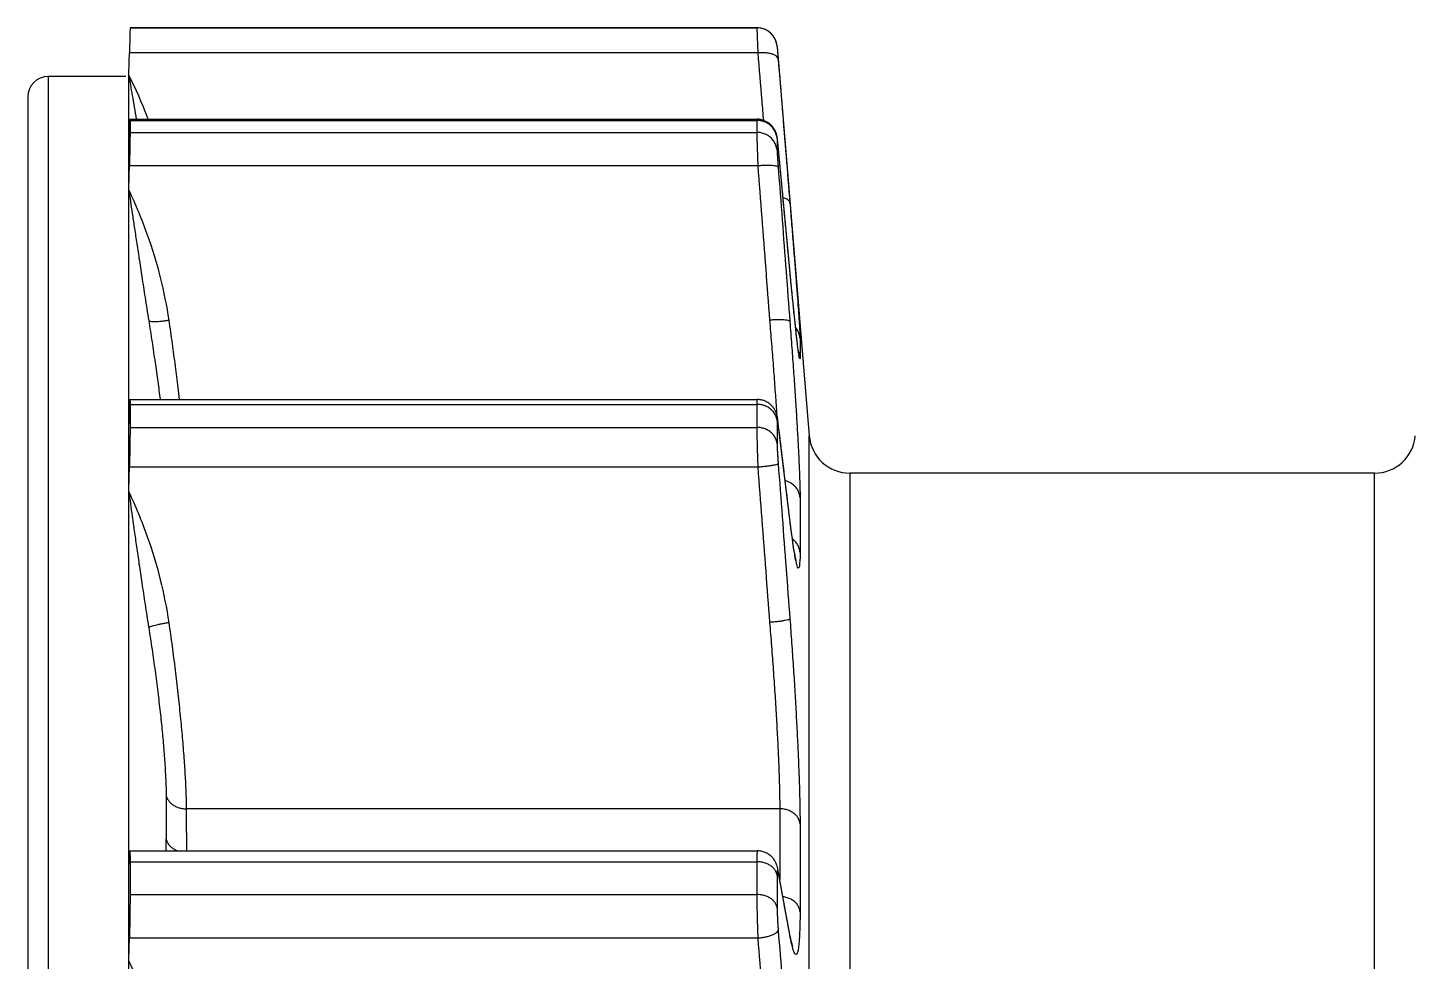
# Model space of a CAD drawing. Extents: x 21 to 383, y 33 to 269.
# Drawn here: x 309.6 to 343.5, y 246.05 to 268.87 of the extents above; entities that cross this region are included whole.
import ezdxf

# ---------------------------------------------------------------- set-up
doc = ezdxf.new("R2010")
doc.units = 0
doc.header["$MEASUREMENT"] = 0
doc.layers.get('0').update_dxf_attribs({"linetype": 'CONTINUOUS'})

msp = doc.modelspace()

# ---------------------------------------------------------------- linework, layer by layer
at = {"color": 7, "linetype": 'Continuous'}
for p, q in [((312.099, 268.866), (312.099, 268.864)), ((327.414, 268.866), (312.099, 268.866)), ((312.099, 268.864), (327.414, 268.864)), ((327.414, 268.866), (327.414, 268.864)), ((327.439, 268.253), (312.084, 268.253)), ((327.911, 268.409), (327.911, 268.407)), ((327.911, 268.409), (328.695, 258.896)), ((310.1, 267.677), (310.1, 116.177)), ((311.999, 267.677), (310.1, 267.677)), ((312.069, 116.66), (312.069, 267.7)), ((309.6, 267.177), (309.6, 116.677)), ((312.098, 266.63), (327.416, 266.63)), ((312.099, 266.601), (312.099, 266.31)), ((312.099, 266.601), (327.414, 266.601)), ((327.414, 266.601), (327.414, 266.31)), ((312.099, 266.31), (327.414, 266.31)), ((327.911, 266.157), (327.911, 265.868)), ((327.919, 266.142), (327.917, 266.159)), ((327.921, 266.123), (327.919, 266.142)), ((327.923, 266.103), (327.921, 266.123)), ((327.927, 266.068), (327.923, 266.103)), ((327.936, 265.982), (327.927, 266.068)), ((327.936, 265.974), (327.936, 265.982)), ((327.439, 265.492), (312.084, 265.492)), ((328.279, 262.35), (328.222, 262.944)), ((328.223, 262.937), (328.222, 262.944)), ((328.325, 261.899), (328.279, 262.35)), ((328.343, 261.724), (328.325, 261.899)), ((328.369, 261.483), (328.343, 261.724)), ((328.386, 261.331), (328.369, 261.483)), ((328.4, 261.203), (328.386, 261.331)), ((328.411, 261.114), (328.4, 261.203)), ((328.419, 261.054), (328.411, 261.114)), ((328.425, 261.003), (328.419, 261.054)), ((328.43, 260.971), (328.425, 261.003)), ((328.434, 260.943), (328.43, 260.971)), ((328.437, 260.92), (328.434, 260.943)), ((328.439, 260.906), (328.437, 260.92)), ((328.441, 260.894), (328.439, 260.906)), ((328.443, 260.884), (328.441, 260.894)), ((328.444, 260.876), (328.443, 260.884)), ((328.445, 260.87), (328.444, 260.876)), ((312.096, 259.781), (327.419, 259.781)), ((312.099, 259.662), (312.099, 259.098)), ((312.099, 259.662), (327.414, 259.662)), ((327.414, 259.662), (327.414, 259.098)), ((312.099, 259.098), (327.414, 259.098)), ((327.911, 259.259), (327.911, 258.699)), ((328.24, 256.714), (327.932, 259.25)), ((327.936, 259.211), (327.934, 259.235)), ((328.695, 125.484), (328.695, 258.896)), ((327.439, 258.124), (312.084, 258.124)), ((329.689, 257.981), (329.689, 126.399)), ((342.51, 257.981), (329.689, 257.981)), ((342.51, 126.399), (342.51, 257.981)), ((328.223, 256.843), (328.221, 256.866)), ((328.255, 256.592), (328.24, 256.714)), ((328.27, 256.479), (328.255, 256.592)), ((328.284, 256.375), (328.27, 256.479)), ((328.295, 256.303), (328.284, 256.375)), ((328.304, 256.236), (328.295, 256.303)), ((328.314, 256.174), (328.304, 256.236)), ((328.323, 256.118), (328.314, 256.174)), ((328.329, 256.082), (328.323, 256.118)), ((328.334, 256.05), (328.329, 256.082)), ((328.34, 256.019), (328.334, 256.05)), ((328.345, 255.99), (328.34, 256.019)), ((328.35, 255.964), (328.345, 255.99)), ((328.354, 255.94), (328.35, 255.964)), ((328.359, 255.918), (328.354, 255.94)), ((328.363, 255.898), (328.359, 255.918)), ((327.975, 249.777), (313.472, 249.777)), ((312.092, 248.748), (327.425, 248.748)), ((312.099, 248.483), (312.099, 247.683)), ((312.099, 248.483), (327.414, 248.483)), ((327.414, 248.483), (327.414, 247.683)), ((328.216, 246.746), (327.929, 248.298)), ((327.911, 248.147), (327.911, 247.352)), ((312.099, 247.683), (327.414, 247.683)), ((327.439, 246.614), (312.084, 246.614)), ((328.224, 246.703), (328.216, 246.746)), ((328.233, 246.659), (328.224, 246.703))]:
    msp.add_line(p, q, dxfattribs=at)
for points in [[(327.917, 266.159), (327.916, 266.167), (327.915, 266.175), (327.913, 266.183), (327.912, 266.19), (327.911, 266.198), (327.91, 266.206), (327.908, 266.215), (327.906, 266.224), (327.904, 266.234), (327.902, 266.244), (327.899, 266.255), (327.896, 266.266), (327.893, 266.278), (327.889, 266.29), (327.884, 266.302), (327.88, 266.315), (327.874, 266.327), (327.869, 266.34), (327.863, 266.352), (327.857, 266.365), (327.85, 266.377), (327.842, 266.39), (327.834, 266.402), (327.826, 266.415), (327.817, 266.428), (327.807, 266.44), (327.797, 266.452), (327.787, 266.464), (327.776, 266.476), (327.764, 266.488), (327.752, 266.5), (327.74, 266.511), (327.726, 266.521), (327.713, 266.532), (327.699, 266.542), (327.684, 266.552), (327.669, 266.561), (327.654, 266.57), (327.638, 266.578), (327.622, 266.585), (327.606, 266.593), (327.589, 266.599), (327.572, 266.605), (327.554, 266.61), (327.537, 266.615), (327.519, 266.619), (327.501, 266.623), (327.483, 266.626), (327.465, 266.628), (327.446, 266.629), (327.428, 266.63), (327.416, 266.63)], [(328.222, 262.944), (328.196, 263.22), (327.936, 265.982)], [(328.446, 260.865), (328.447, 260.864), (328.447, 260.863), (328.447, 260.863), (328.446, 260.864), (328.446, 260.866), (328.446, 260.867), (328.445, 260.87)], [(327.916, 259.355), (327.914, 259.367), (327.911, 259.379), (327.908, 259.392), (327.905, 259.405), (327.901, 259.419), (327.896, 259.433), (327.891, 259.447), (327.886, 259.462), (327.88, 259.477), (327.873, 259.493), (327.865, 259.508), (327.856, 259.524), (327.847, 259.54), (327.837, 259.557), (327.826, 259.573), (327.814, 259.589), (327.801, 259.605), (327.787, 259.62), (327.772, 259.635), (327.757, 259.65), (327.74, 259.665), (327.723, 259.678), (327.705, 259.692), (327.686, 259.704), (327.667, 259.716), (327.647, 259.727), (327.626, 259.737), (327.605, 259.746), (327.583, 259.754), (327.56, 259.761), (327.537, 259.767), (327.514, 259.772), (327.491, 259.776), (327.467, 259.779), (327.444, 259.781), (327.419, 259.781)], [(327.925, 259.306), (327.923, 259.319), (327.921, 259.331), (327.918, 259.343), (327.916, 259.355)], [(327.932, 259.25), (327.93, 259.265), (327.928, 259.279), (327.926, 259.293), (327.925, 259.306)], [(328.379, 255.828), (328.38, 255.828), (328.38, 255.828), (328.379, 255.83), (328.379, 255.832), (328.378, 255.834), (328.377, 255.838), (328.376, 255.842), (328.374, 255.847), (328.373, 255.852), (328.372, 255.858), (328.37, 255.865), (328.368, 255.872), (328.367, 255.88), (328.365, 255.889), (328.363, 255.898)], [(327.929, 248.298), (327.927, 248.309), (327.925, 248.321), (327.922, 248.333), (327.919, 248.345), (327.916, 248.359), (327.912, 248.372), (327.908, 248.387), (327.903, 248.403), (327.897, 248.419), (327.89, 248.436), (327.882, 248.453), (327.874, 248.471), (327.865, 248.489), (327.854, 248.506), (327.843, 248.524), (327.831, 248.542), (327.818, 248.559), (327.803, 248.576), (327.788, 248.593), (327.772, 248.609), (327.755, 248.624), (327.738, 248.639), (327.719, 248.653), (327.7, 248.666), (327.68, 248.679), (327.659, 248.691), (327.637, 248.701), (327.615, 248.711), (327.592, 248.72), (327.568, 248.728), (327.544, 248.734), (327.519, 248.739), (327.494, 248.744), (327.469, 248.747), (327.443, 248.748), (327.425, 248.748)], [(328.245, 246.6), (328.241, 246.619), (328.237, 246.638), (328.233, 246.659)], [(328.286, 246.44), (328.286, 246.439), (328.287, 246.436), (328.288, 246.435), (328.288, 246.435), (328.287, 246.436), (328.287, 246.439), (328.285, 246.443), (328.284, 246.447), (328.282, 246.453), (328.28, 246.46), (328.277, 246.468), (328.275, 246.477), (328.272, 246.487), (328.269, 246.497), (328.266, 246.509), (328.263, 246.522), (328.26, 246.536), (328.256, 246.55), (328.253, 246.566), (328.249, 246.583), (328.245, 246.6)]]:
    msp.add_lwpolyline(points, dxfattribs=at)
for centre, radius, start, end in [((327.414, 268.368), 0.499, 4.7126, 90), ((310.1, 267.177), 0.5, 90, 180), ((329.689, 258.978), 0.997, 184.7126, 270), ((342.51, 258.978), 0.997, 270, 355.2874)]:
    msp.add_arc(centre, radius, start, end, dxfattribs=at)
for points, knots in [([(312.099, 268.864), (312.099, 268.859), (312.099, 268.84), (312.098, 268.798), (312.096, 268.731), (312.094, 268.639), (312.091, 268.527), (312.087, 268.396), (312.085, 268.302), (312.084, 268.253)], [0, 0, 0, 0, 0.0150432, 0.0572386, 0.1254228, 0.2177147, 0.3315672, 0.4638386, 0.6108751, 0.6108751, 0.6108751, 0.6108751]), ([(327.911, 268.407), (327.908, 268.442), (327.895, 268.512), (327.853, 268.61), (327.792, 268.697), (327.714, 268.769), (327.622, 268.823), (327.52, 268.857), (327.45, 268.864), (327.414, 268.864)], [0, 0, 0, 0, 0.1058125, 0.2116254, 0.3174391, 0.4232536, 0.5290688, 0.6348846, 0.7407008, 0.7407008, 0.7407008, 0.7407008]), ([(327.414, 268.864), (327.414, 268.859), (327.416, 268.84), (327.417, 268.798), (327.42, 268.731), (327.423, 268.639), (327.428, 268.527), (327.433, 268.396), (327.437, 268.302), (327.439, 268.253)], [0, 0, 0, 0, 0.0150426, 0.0572416, 0.125439, 0.2177623, 0.3316717, 0.464028, 0.6111764, 0.6111764, 0.6111764, 0.6111764]), ([(312.069, 267.7), (312.072, 267.792), (312.076, 267.976), (312.081, 268.161), (312.084, 268.253)], [0, 0, 0, 0, 0.2759099, 0.5537307, 0.5537307, 0.5537307, 0.5537307]), ([(327.936, 268.101), (327.935, 268.116), (327.922, 268.147), (327.879, 268.184), (327.818, 268.214), (327.74, 268.237), (327.648, 268.252), (327.546, 268.258), (327.475, 268.256), (327.439, 268.253)], [0, 0, 0, 0, 0.0436929, 0.0971378, 0.1647068, 0.2466332, 0.340908, 0.4442497, 0.5526328, 0.5526328, 0.5526328, 0.5526328]), ([(327.439, 268.253), (327.471, 267.861), (327.516, 267.312), (327.561, 266.762), (327.574, 266.604)], [0, 0, 0, 0, 1.180485, 1.654683, 1.654683, 1.654683, 1.654683]), ([(327.911, 268.407), (327.911, 268.403), (327.913, 268.39), (327.915, 268.362), (327.919, 268.317), (327.923, 268.257), (327.929, 268.183), (327.934, 268.13), (327.936, 268.101)], [0, 0, 0, 0, 0.0100499, 0.0385736, 0.0844656, 0.1460531, 0.2211186, 0.3063429, 0.3063429, 0.3063429, 0.3063429]), ([(327.936, 268.101), (327.969, 267.699), (328.034, 266.906), (328.129, 265.735), (328.192, 264.965), (328.223, 264.586)], [0, 0, 0, 0, 1.2111, 2.385523, 3.526843, 3.526843, 3.526843, 3.526843]), ([(312.069, 267.7), (312.082, 267.624), (312.11, 267.462), (312.154, 267.204), (312.202, 266.924), (312.235, 266.729), (312.251, 266.63)], [0, 0, 0, 0, 0.23154, 0.492658, 0.784672, 1.085175, 1.085175, 1.085175, 1.085175]), ([(312.069, 267.7), (312.233, 267.375), (312.392, 267.018), (312.531, 266.654), (312.54, 266.631)], [0, 0, 0, 0, 1.09182, 1.168416, 1.168416, 1.168416, 1.168416]), ([(312.084, 266.236), (312.085, 266.277), (312.087, 266.353), (312.092, 266.453), (312.089, 266.539), (312.103, 266.579), (312.088, 266.628), (312.098, 266.626)], [0, 0, 0, 0, 0.1233404, 0.2265947, 0.306909, 0.3620689, 0.3906401, 0.3906401, 0.3906401, 0.3906401]), ([(312.098, 266.626), (312.098, 266.626), (312.102, 266.618), (312.099, 266.609), (312.099, 266.601)], [0, 0, 0, 0, 0.0001139, 0.02565345, 0.02565345, 0.02565345, 0.02565345]), ([(327.417, 266.626), (327.417, 266.626), (327.411, 266.62), (327.414, 266.609), (327.414, 266.601)], [0, 0, 0, 0, 0.00013008, 0.02573417, 0.02573417, 0.02573417, 0.02573417]), ([(327.911, 266.157), (327.908, 266.191), (327.895, 266.259), (327.853, 266.354), (327.792, 266.439), (327.713, 266.509), (327.621, 266.561), (327.52, 266.593), (327.45, 266.601), (327.414, 266.601)], [0, 0, 0, 0, 0.1028003, 0.2059724, 0.3097094, 0.414102, 0.5191234, 0.624636, 0.7304174, 0.7304174, 0.7304174, 0.7304174]), ([(312.084, 266.236), (312.081, 266.156), (312.076, 265.997), (312.072, 265.837), (312.069, 265.758)], [0, 0, 0, 0, 0.2400782, 0.478502, 0.478502, 0.478502, 0.478502]), ([(312.099, 266.31), (312.099, 266.291), (312.099, 266.246), (312.098, 266.166), (312.096, 266.063), (312.094, 265.941), (312.091, 265.802), (312.087, 265.65), (312.085, 265.546), (312.084, 265.492)], [0, 0, 0, 0, 0.0556225, 0.1363543, 0.23997, 0.3636097, 0.5038595, 0.6568482, 0.8183478, 0.8183478, 0.8183478, 0.8183478]), ([(327.911, 265.868), (327.908, 265.902), (327.895, 265.969), (327.853, 266.064), (327.792, 266.148), (327.713, 266.218), (327.621, 266.27), (327.52, 266.303), (327.45, 266.31), (327.414, 266.31)], [0, 0, 0, 0, 0.1024134, 0.2052469, 0.3087186, 0.4129302, 0.5178509, 0.6233253, 0.7291024, 0.7291024, 0.7291024, 0.7291024]), ([(327.414, 266.31), (327.414, 266.291), (327.415, 266.246), (327.417, 266.166), (327.42, 266.063), (327.423, 265.941), (327.428, 265.802), (327.433, 265.65), (327.437, 265.546), (327.439, 265.492)], [0, 0, 0, 0, 0.0556077, 0.1363275, 0.2399427, 0.363604, 0.5039054, 0.6569762, 0.8185859, 0.8185859, 0.8185859, 0.8185859]), ([(327.927, 266.066), (327.926, 266.078), (327.923, 266.103), (327.917, 266.138), (327.918, 266.159), (327.91, 266.176), (327.911, 266.161), (327.911, 266.157)], [0, 0, 0, 0, 0.0366798, 0.0778197, 0.1012127, 0.1062734, 0.1204059, 0.1204059, 0.1204059, 0.1204059]), ([(327.911, 265.868), (327.911, 265.856), (327.912, 265.828), (327.914, 265.778), (327.918, 265.714), (327.923, 265.637), (327.929, 265.55), (327.934, 265.49), (327.936, 265.458)], [0, 0, 0, 0, 0.0335345, 0.084143, 0.1497606, 0.2279973, 0.3160158, 0.4099509, 0.4099509, 0.4099509, 0.4099509]), ([(327.931, 266.023), (327.931, 266.03), (327.929, 266.045), (327.928, 266.059), (327.927, 266.066)], [0, 0, 0, 0, 0.02220816, 0.04298175, 0.04298175, 0.04298175, 0.04298175]), ([(328.222, 262.944), (328.192, 263.269), (328.129, 263.932), (328.034, 264.942), (327.969, 265.627), (327.936, 265.974)], [0, 0, 0, 0, 0.980642, 1.996387, 3.043899, 3.043899, 3.043899, 3.043899]), ([(312.069, 264.898), (312.072, 264.996), (312.076, 265.194), (312.081, 265.392), (312.084, 265.492)], [0, 0, 0, 0, 0.2960721, 0.5941947, 0.5941947, 0.5941947, 0.5941947]), ([(327.936, 265.458), (327.934, 265.465), (327.914, 265.478), (327.876, 265.487), (327.816, 265.496), (327.739, 265.5), (327.647, 265.501), (327.546, 265.499), (327.475, 265.494), (327.439, 265.492)], [0, 0, 0, 0, 0.0213293, 0.0618083, 0.1223892, 0.2008969, 0.2938757, 0.3970425, 0.5055725, 0.5055725, 0.5055725, 0.5055725]), ([(327.439, 265.492), (327.471, 265.071), (327.535, 264.231), (327.631, 262.973), (327.694, 262.137), (327.726, 261.72)], [0, 0, 0, 0, 1.266251, 2.527282, 3.783066, 3.783066, 3.783066, 3.783066]), ([(327.936, 265.458), (327.969, 265.027), (328.034, 264.176), (328.129, 262.919), (328.192, 262.093), (328.223, 261.686)], [0, 0, 0, 0, 1.299161, 2.558983, 3.7833, 3.7833, 3.7833, 3.7833]), ([(312.069, 264.898), (312.233, 264.548), (312.525, 263.847), (312.851, 262.781), (312.991, 262.068), (313.046, 261.72)], [0, 0, 0, 0, 1.158876, 2.275452, 3.335371, 3.335371, 3.335371, 3.335371]), ([(312.069, 264.898), (312.082, 264.809), (312.11, 264.621), (312.154, 264.324), (312.203, 263.993), (312.258, 263.627), (312.32, 263.219), (312.39, 262.764), (312.469, 262.256), (312.525, 261.899), (312.555, 261.711)], [0, 0, 0, 0, 0.268575, 0.568954, 0.901854, 1.271199, 1.681826, 2.139449, 2.650706, 3.223858, 3.223858, 3.223858, 3.223858]), ([(328.223, 264.586), (328.222, 264.601), (328.208, 264.632), (328.166, 264.669), (328.113, 264.695), (328.074, 264.708), (328.056, 264.713)], [0, 0, 0, 0, 0.0436958, 0.0971774, 0.1647661, 0.2203963, 0.2203963, 0.2203963, 0.2203963]), ([(328.223, 264.586), (328.237, 264.41), (328.265, 264.071), (328.304, 263.58), (328.34, 263.128), (328.372, 262.718), (328.4, 262.352), (328.424, 262.034), (328.443, 261.766), (328.458, 261.55), (328.467, 261.391), (328.471, 261.304), (328.472, 261.27)], [0, 0, 0, 0, 0.528476, 1.022129, 1.476192, 1.888569, 2.256436, 2.5769, 2.846914, 3.063376, 3.223689, 3.325242, 3.325242, 3.325242, 3.325242]), ([(328.433, 260.95), (328.43, 260.967), (328.417, 261.048), (328.399, 261.212), (328.371, 261.458), (328.339, 261.757), (328.303, 262.107), (328.264, 262.506), (328.237, 262.788), (328.223, 262.937)], [0, 0, 0, 0, 0.051995, 0.24561, 0.493969, 0.795217, 1.147532, 1.54972, 1.99843, 1.99843, 1.99843, 1.99843]), ([(312.555, 261.711), (312.558, 261.705), (312.575, 261.697), (312.607, 261.69), (312.654, 261.687), (312.715, 261.686), (312.787, 261.69), (312.868, 261.696), (312.956, 261.706), (313.016, 261.715), (313.046, 261.72)], [0, 0, 0, 0, 0.0188963, 0.0517841, 0.099421, 0.1607051, 0.2337489, 0.3161481, 0.4051268, 0.4976583, 0.4976583, 0.4976583, 0.4976583]), ([(312.555, 261.711), (312.583, 261.537), (312.636, 261.196), (312.71, 260.698), (312.776, 260.229), (312.816, 259.926), (312.834, 259.781)], [0, 0, 0, 0, 0.528377, 1.033938, 1.511255, 1.949368, 1.949368, 1.949368, 1.949368]), ([(313.046, 261.72), (313.073, 261.529), (313.126, 261.155), (313.2, 260.605), (313.258, 260.149), (313.29, 259.877), (313.302, 259.781)], [0, 0, 0, 0, 0.57664, 1.134458, 1.665269, 1.954819, 1.954819, 1.954819, 1.954819]), ([(328.223, 261.686), (328.221, 261.693), (328.201, 261.705), (328.163, 261.715), (328.102, 261.723), (328.025, 261.728), (327.934, 261.729), (327.832, 261.726), (327.762, 261.722), (327.726, 261.72)], [0, 0, 0, 0, 0.0214202, 0.0619834, 0.1226005, 0.2010944, 0.2940161, 0.3970933, 0.5055152, 0.5055152, 0.5055152, 0.5055152]), ([(327.726, 261.72), (327.742, 261.53), (327.772, 261.156), (327.815, 260.608), (327.854, 260.084), (327.881, 259.693), (327.896, 259.476), (327.899, 259.424)], [0, 0, 0, 0, 0.571024, 1.123848, 1.650975, 2.145249, 2.302163, 2.302163, 2.302163, 2.302163]), ([(328.223, 261.686), (328.237, 261.495), (328.265, 261.119), (328.305, 260.568), (328.341, 260.043), (328.373, 259.547), (328.401, 259.085), (328.425, 258.659), (328.444, 258.274), (328.458, 257.935), (328.468, 257.644), (328.471, 257.467), (328.472, 257.387)], [0, 0, 0, 0, 0.575319, 1.129701, 1.657284, 2.155209, 2.619832, 3.047425, 3.434004, 3.77533, 4.067644, 4.30633, 4.30633, 4.30633, 4.30633]), ([(328.472, 261.27), (328.469, 261.305), (328.455, 261.375), (328.416, 261.466), (328.38, 261.518), (328.363, 261.54)], [0, 0, 0, 0, 0.1050076, 0.2101084, 0.2950182, 0.2950182, 0.2950182, 0.2950182]), ([(328.472, 261.27), (328.472, 261.219), (328.474, 261.118), (328.474, 260.999), (328.473, 260.931), (328.473, 260.914)], [0, 0, 0, 0, 0.1525323, 0.3051273, 0.3559781, 0.3559781, 0.3559781, 0.3559781]), ([(328.472, 260.813), (328.471, 260.799), (328.473, 260.754), (328.447, 260.814), (328.446, 260.865), (328.437, 260.922), (328.433, 260.95)], [0, 0, 0, 0, 0.0422546, 0.0623526, 0.1410421, 0.2260428, 0.2260428, 0.2260428, 0.2260428]), ([(328.472, 260.813), (328.469, 260.848), (328.46, 260.894), (328.444, 260.938), (328.44, 260.949)], [0, 0, 0, 0, 0.1050184, 0.140104, 0.140104, 0.140104, 0.140104]), ([(312.084, 259.566), (312.085, 259.596), (312.088, 259.647), (312.088, 259.722), (312.097, 259.749), (312.092, 259.783), (312.096, 259.781), (312.096, 259.781)], [0, 0, 0, 0, 0.0919115, 0.1596792, 0.2014428, 0.2161274, 0.2161666, 0.2161666, 0.2161666, 0.2161666]), ([(312.096, 259.781), (312.1, 259.779), (312.095, 259.757), (312.102, 259.721), (312.099, 259.684), (312.099, 259.662)], [0, 0, 0, 0, 0.0131625, 0.0534438, 0.119794, 0.119794, 0.119794, 0.119794]), ([(327.419, 259.781), (327.415, 259.78), (327.419, 259.756), (327.413, 259.722), (327.414, 259.684), (327.414, 259.662)], [0, 0, 0, 0, 0.0133284, 0.0536316, 0.1199723, 0.1199723, 0.1199723, 0.1199723]), ([(312.084, 259.566), (312.081, 259.503), (312.076, 259.379), (312.072, 259.255), (312.069, 259.193)], [0, 0, 0, 0, 0.1872715, 0.3732524, 0.3732524, 0.3732524, 0.3732524]), ([(327.911, 259.259), (327.908, 259.29), (327.895, 259.352), (327.853, 259.439), (327.791, 259.516), (327.712, 259.579), (327.621, 259.626), (327.52, 259.655), (327.45, 259.662), (327.414, 259.662)], [0, 0, 0, 0, 0.0935885, 0.1887487, 0.2862605, 0.386447, 0.4891487, 0.593784, 0.6994655, 0.6994655, 0.6994655, 0.6994655]), ([(312.099, 259.098), (312.099, 259.067), (312.099, 258.999), (312.098, 258.885), (312.096, 258.754), (312.094, 258.608), (312.091, 258.452), (312.087, 258.289), (312.085, 258.179), (312.084, 258.124)], [0, 0, 0, 0, 0.0927095, 0.2069099, 0.3394518, 0.4866758, 0.6445163, 0.8086152, 0.9744364, 0.9744364, 0.9744364, 0.9744364]), ([(327.911, 258.699), (327.908, 258.73), (327.895, 258.792), (327.853, 258.877), (327.791, 258.953), (327.712, 259.016), (327.621, 259.063), (327.52, 259.092), (327.45, 259.098), (327.414, 259.098)], [0, 0, 0, 0, 0.0928422, 0.187358, 0.2843745, 0.3842302, 0.4867514, 0.5913189, 0.6969929, 0.6969929, 0.6969929, 0.6969929]), ([(327.414, 259.098), (327.414, 259.067), (327.415, 258.999), (327.417, 258.885), (327.419, 258.754), (327.423, 258.608), (327.428, 258.452), (327.433, 258.289), (327.437, 258.179), (327.439, 258.124)], [0, 0, 0, 0, 0.0926855, 0.2068661, 0.3394017, 0.4866447, 0.6445364, 0.8087181, 0.9746498, 0.9746498, 0.9746498, 0.9746498]), ([(327.936, 259.211), (327.934, 259.229), (327.932, 259.261), (327.922, 259.288), (327.924, 259.319), (327.908, 259.315), (327.916, 259.288), (327.911, 259.272), (327.911, 259.259)], [0, 0, 0, 0, 0.0527957, 0.0891572, 0.1075664, 0.1113942, 0.1311975, 0.1685642, 0.1685642, 0.1685642, 0.1685642]), ([(328.22, 256.866), (328.19, 257.114), (328.129, 257.625), (328.034, 258.406), (327.969, 258.94), (327.936, 259.211)], [0, 0, 0, 0, 0.748862, 1.543128, 2.362252, 2.362252, 2.362252, 2.362252]), ([(327.911, 258.699), (327.911, 258.681), (327.912, 258.639), (327.914, 258.571), (327.918, 258.491), (327.923, 258.402), (327.929, 258.308), (327.934, 258.244), (327.936, 258.212)], [0, 0, 0, 0, 0.0549262, 0.1244681, 0.20572, 0.2957234, 0.3911984, 0.4879784, 0.4879784, 0.4879784, 0.4879784]), ([(312.069, 257.527), (312.072, 257.626), (312.076, 257.825), (312.081, 258.024), (312.084, 258.124)], [0, 0, 0, 0, 0.2976423, 0.5973459, 0.5973459, 0.5973459, 0.5973459]), ([(327.936, 258.212), (327.934, 258.205), (327.913, 258.195), (327.876, 258.183), (327.816, 258.17), (327.739, 258.157), (327.647, 258.144), (327.546, 258.133), (327.475, 258.127), (327.439, 258.124)], [0, 0, 0, 0, 0.0199002, 0.0608654, 0.1224193, 0.201963, 0.2958292, 0.399598, 0.5083487, 0.5083487, 0.5083487, 0.5083487]), ([(327.439, 258.124), (327.471, 257.701), (327.535, 256.857), (327.631, 255.592), (327.694, 254.752), (327.726, 254.332)], [0, 0, 0, 0, 1.27293, 2.540615, 3.803025, 3.803025, 3.803025, 3.803025]), ([(327.936, 258.212), (327.969, 257.778), (328.034, 256.923), (328.129, 255.658), (328.192, 254.828), (328.223, 254.419)], [0, 0, 0, 0, 1.306108, 2.572653, 3.803458, 3.803458, 3.803458, 3.803458]), ([(328.472, 257.387), (328.469, 257.42), (328.455, 257.485), (328.413, 257.577), (328.352, 257.658), (328.273, 257.725), (328.19, 257.77), (328.133, 257.789), (328.109, 257.795)], [0, 0, 0, 0, 0.098642, 0.1981681, 0.2990425, 0.4014764, 0.5054002, 0.5809404, 0.5809404, 0.5809404, 0.5809404]), ([(312.069, 257.527), (312.233, 257.175), (312.525, 256.47), (312.851, 255.399), (312.991, 254.683), (313.046, 254.332)], [0, 0, 0, 0, 1.164127, 2.286129, 3.351454, 3.351454, 3.351454, 3.351454]), ([(312.069, 257.527), (312.082, 257.431), (312.11, 257.23), (312.153, 256.912), (312.203, 256.56), (312.258, 256.174), (312.32, 255.748), (312.389, 255.279), (312.468, 254.76), (312.525, 254.397), (312.555, 254.207)], [0, 0, 0, 0, 0.289169, 0.610417, 0.963817, 1.352722, 1.781232, 2.254083, 2.776619, 3.35544, 3.35544, 3.35544, 3.35544]), ([(328.472, 257.387), (328.472, 257.238), (328.474, 256.939), (328.474, 256.491), (328.472, 256.192), (328.472, 256.043)], [0, 0, 0, 0, 0.448014, 0.896211, 1.344218, 1.344218, 1.344218, 1.344218]), ([(328.361, 255.876), (328.353, 255.915), (328.336, 256.031), (328.301, 256.24), (328.263, 256.523), (328.236, 256.73), (328.223, 256.843)], [0, 0, 0, 0, 0.1211769, 0.3503088, 0.6363235, 0.9775276, 0.9775276, 0.9775276, 0.9775276]), ([(328.472, 256.043), (328.469, 256.076), (328.455, 256.141), (328.413, 256.233), (328.355, 256.309), (328.308, 256.351), (328.286, 256.368)], [0, 0, 0, 0, 0.0986732, 0.1982595, 0.2992116, 0.3845543, 0.3845543, 0.3845543, 0.3845543]), ([(328.472, 256.043), (328.471, 255.982), (328.474, 255.876), (328.453, 255.761), (328.464, 255.674), (328.409, 255.653), (328.399, 255.747), (328.378, 255.803), (328.365, 255.859), (328.361, 255.876)], [0, 0, 0, 0, 0.1830214, 0.3087838, 0.376404, 0.3966832, 0.4544528, 0.5691823, 0.6202086, 0.6202086, 0.6202086, 0.6202086]), ([(312.555, 254.207), (312.559, 254.212), (312.575, 254.222), (312.607, 254.235), (312.654, 254.25), (312.715, 254.267), (312.787, 254.284), (312.868, 254.301), (312.956, 254.317), (313.016, 254.327), (313.046, 254.332)], [0, 0, 0, 0, 0.0194758, 0.054407, 0.1043967, 0.1679476, 0.2429568, 0.3268748, 0.4168213, 0.509696, 0.509696, 0.509696, 0.509696]), ([(313.046, 254.332), (313.074, 254.138), (313.127, 253.75), (313.201, 253.171), (313.267, 252.602), (313.326, 252.051), (313.375, 251.524), (313.415, 251.029), (313.445, 250.572), (313.465, 250.159), (313.471, 249.899), (313.472, 249.777)], [0, 0, 0, 0, 0.588139, 1.174243, 1.749681, 2.306705, 2.837975, 3.336636, 3.796386, 4.211517, 4.576961, 4.576961, 4.576961, 4.576961]), ([(328.223, 254.419), (328.221, 254.413), (328.2, 254.403), (328.163, 254.391), (328.102, 254.377), (328.026, 254.364), (327.934, 254.352), (327.833, 254.341), (327.762, 254.335), (327.726, 254.332)], [0, 0, 0, 0, 0.0200027, 0.0610394, 0.1226137, 0.2021291, 0.2959266, 0.3995984, 0.5082384, 0.5082384, 0.5082384, 0.5082384]), ([(327.726, 254.332), (327.742, 254.138), (327.773, 253.752), (327.816, 253.175), (327.855, 252.607), (327.889, 252.056), (327.918, 251.529), (327.942, 251.033), (327.959, 250.575), (327.971, 250.161), (327.974, 249.9), (327.975, 249.777)], [0, 0, 0, 0, 0.582526, 1.163614, 1.735357, 2.289965, 2.820035, 3.318543, 3.77902, 4.195369, 4.562155, 4.562155, 4.562155, 4.562155]), ([(328.223, 254.419), (328.237, 254.224), (328.266, 253.836), (328.305, 253.26), (328.341, 252.694), (328.373, 252.144), (328.401, 251.613), (328.425, 251.108), (328.444, 250.631), (328.459, 250.188), (328.468, 249.784), (328.471, 249.528), (328.472, 249.408)], [0, 0, 0, 0, 0.586223, 1.1667, 1.734841, 2.287206, 2.81956, 3.327574, 3.806572, 4.251438, 4.657473, 5.018328, 5.018328, 5.018328, 5.018328]), ([(312.555, 254.207), (312.583, 254.029), (312.637, 253.677), (312.711, 253.153), (312.777, 252.641), (312.835, 252.147), (312.885, 251.677), (312.924, 251.234), (312.954, 250.824), (312.973, 250.454), (312.98, 250.22), (312.98, 250.11)], [0, 0, 0, 0, 0.538927, 1.070254, 1.587833, 2.086598, 2.561621, 3.007835, 3.420016, 3.792927, 4.121564, 4.121564, 4.121564, 4.121564]), ([(312.98, 250.11), (312.986, 250.084), (313.005, 250.031), (313.051, 249.959), (313.113, 249.895), (313.19, 249.844), (313.277, 249.806), (313.373, 249.782), (313.438, 249.777), (313.472, 249.777)], [0, 0, 0, 0, 0.0819036, 0.1665275, 0.2547027, 0.3466397, 0.4419664, 0.5398391, 0.6390895, 0.6390895, 0.6390895, 0.6390895]), ([(312.98, 250.11), (312.981, 249.991), (312.983, 249.753), (312.984, 249.396), (312.984, 249.158), (312.984, 249.039)], [0, 0, 0, 0, 0.357062, 0.714169, 1.07125, 1.07125, 1.07125, 1.07125]), ([(313.472, 249.777), (313.472, 249.658), (313.474, 249.42), (313.475, 249.077), (313.476, 248.853), (313.476, 248.748)], [0, 0, 0, 0, 0.357576, 0.715083, 1.029045, 1.029045, 1.029045, 1.029045]), ([(328.472, 249.408), (328.469, 249.437), (328.455, 249.494), (328.413, 249.574), (328.351, 249.644), (328.272, 249.702), (328.18, 249.745), (328.08, 249.772), (328.01, 249.777), (327.975, 249.777)], [0, 0, 0, 0, 0.086374, 0.175315, 0.2680595, 0.365067, 0.466028, 0.5699994, 0.6755995, 0.6755995, 0.6755995, 0.6755995]), ([(327.975, 249.777), (327.976, 249.539), (327.977, 249.062), (327.977, 248.586), (327.976, 248.347)], [0, 0, 0, 0, 0.715042, 1.430038, 1.430038, 1.430038, 1.430038]), ([(328.472, 249.408), (328.472, 249.169), (328.474, 248.692), (328.474, 247.977), (328.472, 247.5), (328.472, 247.262)], [0, 0, 0, 0, 0.715355, 1.430992, 2.146308, 2.146308, 2.146308, 2.146308]), ([(313.251, 248.748), (313.231, 248.756), (313.185, 248.778), (313.117, 248.824), (313.054, 248.887), (313.009, 248.96), (312.99, 249.012), (312.984, 249.039)], [0, 0, 0, 0, 0.0618543, 0.1546581, 0.243154, 0.327543, 0.4092888, 0.4092888, 0.4092888, 0.4092888]), ([(312.084, 248.662), (312.081, 248.621), (312.076, 248.54), (312.072, 248.459), (312.069, 248.418)], [0, 0, 0, 0, 0.1227491, 0.2446521, 0.2446521, 0.2446521, 0.2446521]), ([(312.084, 248.662), (312.085, 248.68), (312.094, 248.698), (312.081, 248.746), (312.091, 248.745), (312.091, 248.745)], [0, 0, 0, 0, 0.0547461, 0.0828668, 0.08297271, 0.08297271, 0.08297271, 0.08297271]), ([(312.091, 248.745), (312.099, 248.741), (312.093, 248.704), (312.1, 248.658), (312.098, 248.577), (312.099, 248.517), (312.099, 248.483)], [0, 0, 0, 0, 0.0270696, 0.0808554, 0.1598546, 0.2618969, 0.2618969, 0.2618969, 0.2618969]), ([(327.425, 248.745), (327.424, 248.745), (327.414, 248.745), (327.424, 248.702), (327.413, 248.66), (327.416, 248.576), (327.414, 248.517), (327.414, 248.483)], [0, 0, 0, 0, 0.0019421, 0.0292455, 0.0830782, 0.1620818, 0.2641065, 0.2641065, 0.2641065, 0.2641065]), ([(327.911, 248.147), (327.908, 248.174), (327.894, 248.226), (327.852, 248.299), (327.79, 248.362), (327.711, 248.415), (327.62, 248.454), (327.519, 248.478), (327.45, 248.483), (327.414, 248.483)], [0, 0, 0, 0, 0.0788452, 0.1614435, 0.2494661, 0.3434243, 0.4427749, 0.5461645, 0.6517055, 0.6517055, 0.6517055, 0.6517055]), ([(327.936, 248.237), (327.934, 248.247), (327.932, 248.257), (327.925, 248.285), (327.913, 248.267), (327.914, 248.257), (327.914, 248.248)], [0, 0, 0, 0, 0.031302, 0.04504437, 0.05324428, 0.07854602, 0.07854602, 0.07854602, 0.07854602]), ([(328.212, 246.745), (328.185, 246.893), (328.126, 247.213), (328.034, 247.71), (327.969, 248.06), (327.936, 248.237)], [0, 0, 0, 0, 0.450629, 0.975606, 1.517046, 1.517046, 1.517046, 1.517046]), ([(312.099, 247.683), (312.099, 247.641), (312.099, 247.553), (312.098, 247.414), (312.096, 247.262), (312.094, 247.102), (312.091, 246.938), (312.088, 246.775), (312.085, 246.667), (312.084, 246.614)], [0, 0, 0, 0, 0.123971, 0.264466, 0.417609, 0.57917, 0.744687, 0.90959, 1.069319, 1.069319, 1.069319, 1.069319]), ([(327.911, 247.352), (327.908, 247.377), (327.894, 247.43), (327.852, 247.501), (327.79, 247.564), (327.711, 247.615), (327.62, 247.654), (327.519, 247.677), (327.45, 247.683), (327.414, 247.683)], [0, 0, 0, 0, 0.0777952, 0.1595145, 0.2468877, 0.3404288, 0.4395586, 0.5428673, 0.6483994, 0.6483994, 0.6483994, 0.6483994]), ([(327.414, 247.683), (327.414, 247.641), (327.415, 247.553), (327.417, 247.414), (327.419, 247.262), (327.423, 247.102), (327.428, 246.938), (327.433, 246.775), (327.437, 246.667), (327.439, 246.614)], [0, 0, 0, 0, 0.12394, 0.264411, 0.417545, 0.579126, 0.744697, 0.909685, 1.069526, 1.069526, 1.069526, 1.069526]), ([(328.472, 247.262), (328.469, 247.29), (328.455, 247.348), (328.413, 247.428), (328.351, 247.498), (328.272, 247.556), (328.181, 247.599), (328.105, 247.619), (328.062, 247.626), (328.054, 247.627)], [0, 0, 0, 0, 0.0864233, 0.1754578, 0.2683196, 0.3654458, 0.4665067, 0.5705445, 0.5970057, 0.5970057, 0.5970057, 0.5970057]), ([(327.911, 247.352), (327.911, 247.327), (327.912, 247.275), (327.914, 247.192), (327.918, 247.101), (327.923, 247.007), (327.929, 246.911), (327.934, 246.848), (327.936, 246.817)], [0, 0, 0, 0, 0.0728707, 0.1569865, 0.2487828, 0.3449179, 0.4418758, 0.5354508, 0.5354508, 0.5354508, 0.5354508]), ([(328.472, 247.262), (328.471, 247.157), (328.469, 246.966), (328.46, 246.706), (328.449, 246.503), (328.427, 246.35), (328.416, 246.265), (328.374, 246.198), (328.324, 246.26), (328.301, 246.344), (328.277, 246.428), (328.265, 246.478)], [0, 0, 0, 0, 0.312395, 0.573409, 0.779323, 0.928944, 1.022203, 1.064273, 1.106965, 1.201925, 1.355593, 1.355593, 1.355593, 1.355593]), ([(312.069, 246.051), (312.072, 246.144), (312.076, 246.332), (312.081, 246.519), (312.084, 246.614)], [0, 0, 0, 0, 0.2805217, 0.562986, 0.562986, 0.562986, 0.562986]), ([(327.936, 246.817), (327.935, 246.803), (327.921, 246.772), (327.879, 246.735), (327.818, 246.7), (327.74, 246.669), (327.648, 246.643), (327.546, 246.624), (327.475, 246.616), (327.439, 246.614)], [0, 0, 0, 0, 0.0417958, 0.0962508, 0.1661984, 0.250831, 0.3474958, 0.4524836, 0.5614739, 0.5614739, 0.5614739, 0.5614739]), ([(327.439, 246.614), (327.471, 246.215), (327.535, 245.419), (327.631, 244.228), (327.694, 243.435), (327.726, 243.04)], [0, 0, 0, 0, 1.200101, 2.39525, 3.585424, 3.585424, 3.585424, 3.585424]), ([(327.936, 246.817), (327.969, 246.408), (328.034, 245.602), (328.129, 244.41), (328.192, 243.628), (328.223, 243.242)], [0, 0, 0, 0, 1.231356, 2.425466, 3.586028, 3.586028, 3.586028, 3.586028]), ([(312.069, 246.051), (312.233, 245.72), (312.525, 245.057), (312.85, 244.047), (312.991, 243.371), (313.046, 243.04)], [0, 0, 0, 0, 1.107092, 2.170075, 3.176516, 3.176516, 3.176516, 3.176516])]:
    msp.add_open_spline(points, degree=3, knots=knots, dxfattribs=at)
for points in [[(327.936, 265.974), (327.935, 265.991), (327.933, 266.007), (327.931, 266.023)], [(328.223, 262.937), (328.223, 262.939), (328.222, 262.942), (328.222, 262.944)], [(328.44, 260.949), (328.437, 260.958), (328.433, 260.966), (328.43, 260.974)], [(328.473, 260.914), (328.473, 260.88), (328.472, 260.847), (328.472, 260.813)], [(328.223, 256.843), (328.222, 256.851), (328.221, 256.858), (328.22, 256.866)], [(312.984, 248.748), (312.984, 248.845), (312.984, 248.942), (312.984, 249.039)], [(327.912, 248.206), (327.911, 248.186), (327.911, 248.167), (327.911, 248.147)], [(327.914, 248.248), (327.914, 248.234), (327.913, 248.22), (327.912, 248.206)], [(327.936, 248.237), (327.935, 248.257), (327.933, 248.278), (327.929, 248.298)], [(327.976, 248.347), (327.976, 248.331), (327.976, 248.314), (327.976, 248.298)], [(327.976, 248.298), (327.976, 248.214), (327.976, 248.131), (327.976, 248.047)], [(328.223, 246.687), (328.219, 246.706), (328.216, 246.726), (328.212, 246.745)], [(328.223, 246.687), (328.222, 246.707), (328.22, 246.726), (328.216, 246.746)], [(328.265, 246.478), (328.249, 246.547), (328.236, 246.617), (328.223, 246.687)]]:
    msp.add_open_spline(points, degree=3, dxfattribs=at)

doc.saveas('drawing.dxf')
